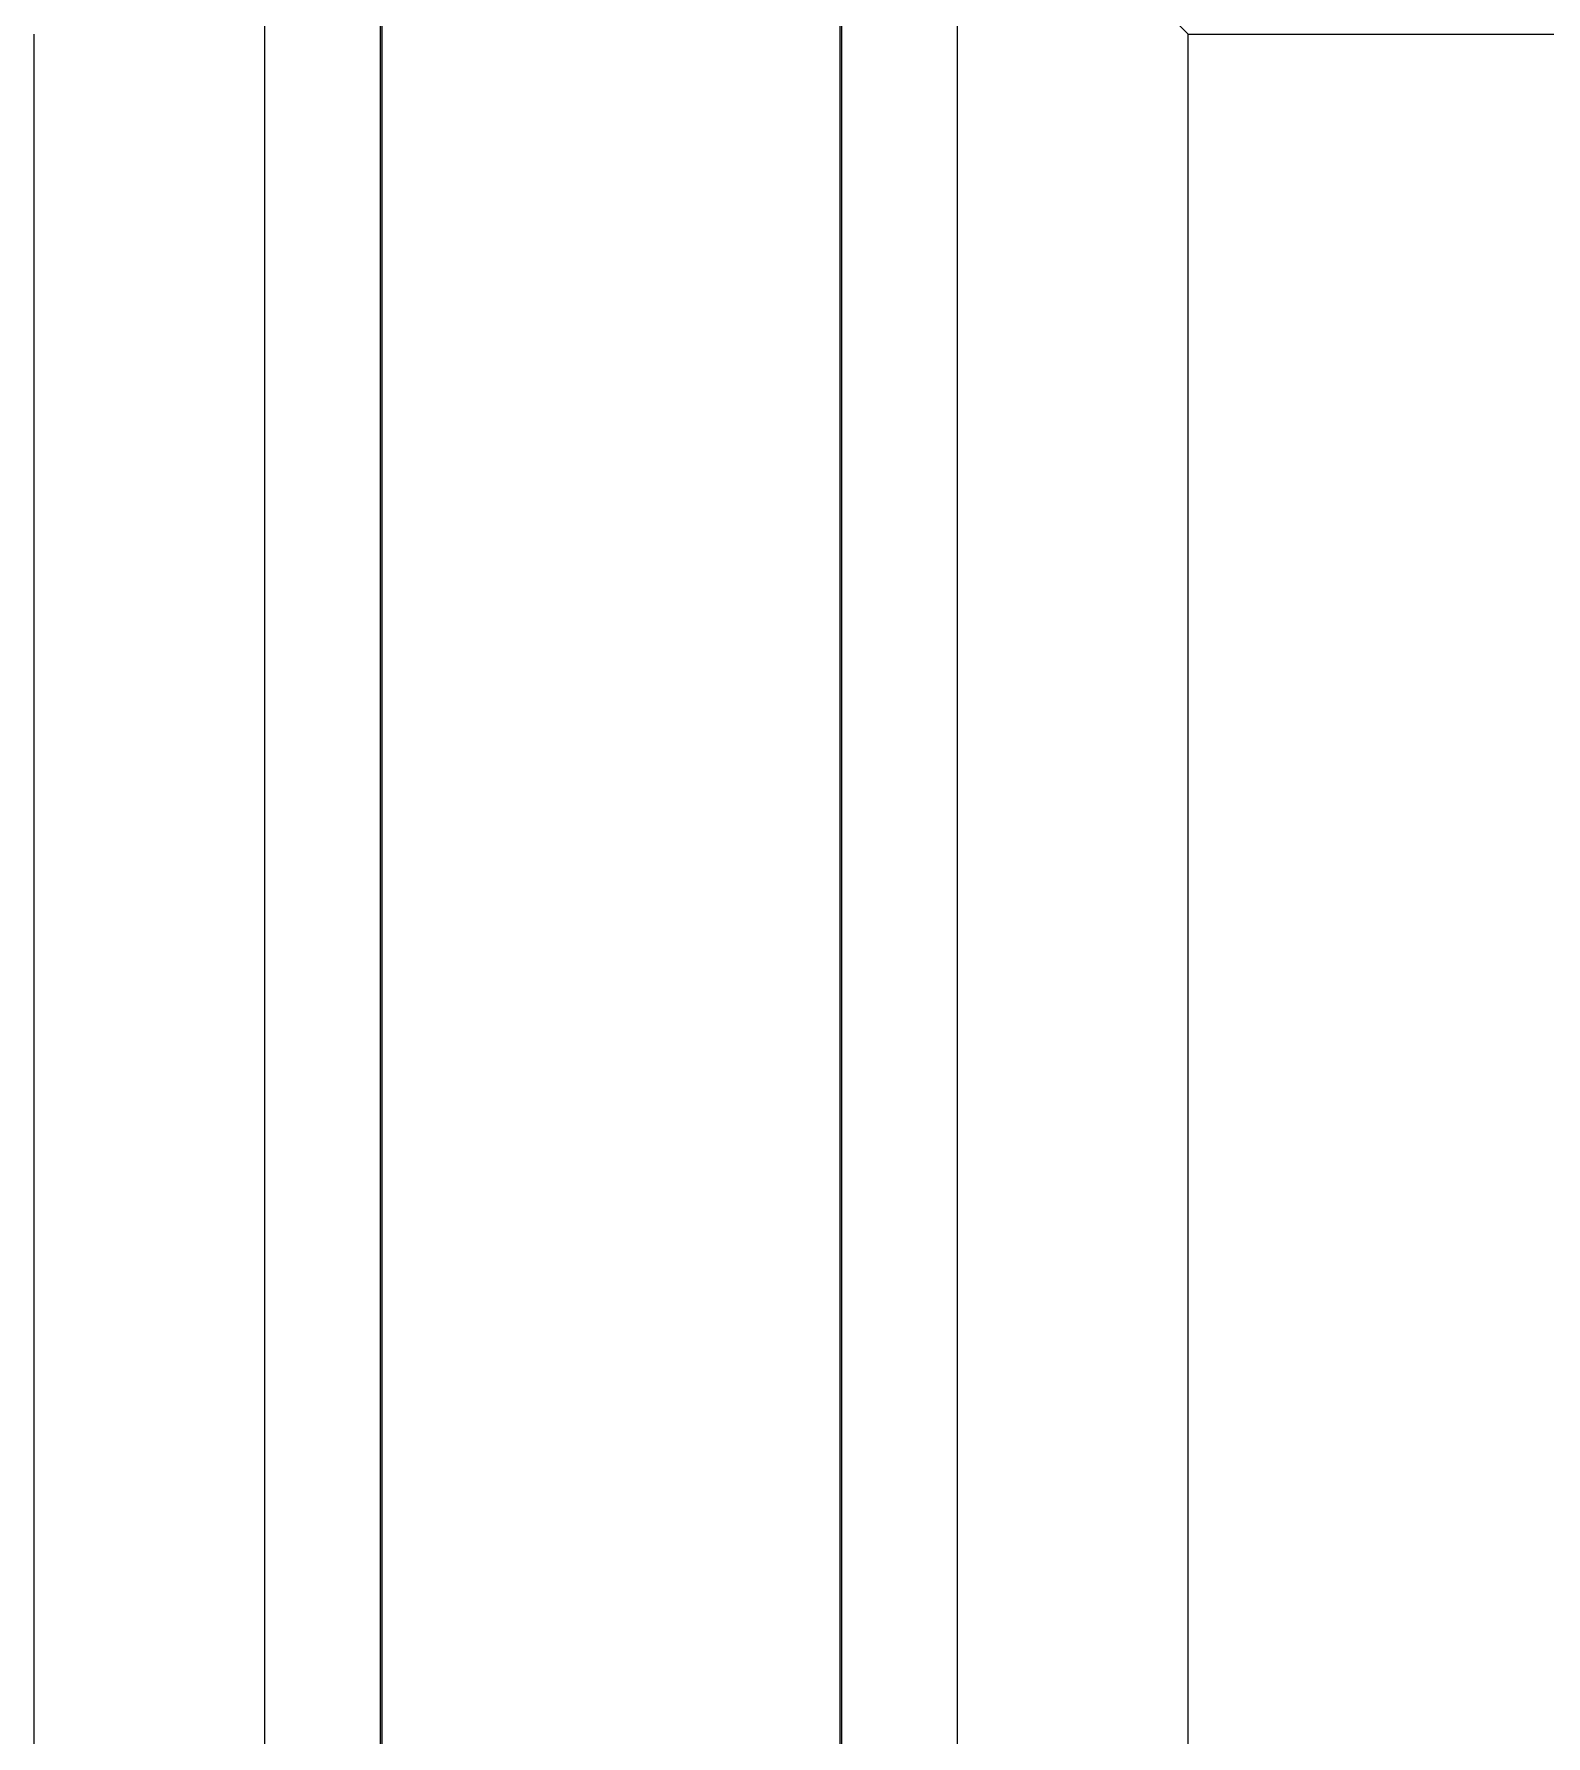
# Model space of a CAD drawing. Header units: millimetres. Extents: x -187347 to 135007, y -6415 to 292048.
# Drawn here: x -87970 to -87315, y 66881 to 67618 of the extents above; entities that cross this region are included whole.
import ezdxf

# ---------------------------------------------------------------- set-up
doc = ezdxf.new("R2010")
doc.units = ezdxf.units.MM
doc.header["$LTSCALE"] = 100
for name, color, linetype, lineweight in [('A-WALL', 7, 'Continuous', 5), ('A-WALL-FNSH', 7, 'Continuous', 5), ('A-WALL-PATT', 7, 'Continuous', 5)]:
    doc.layers.add(name, color=color, linetype=linetype, lineweight=lineweight)

msp = doc.modelspace()

# ---------------------------------------------------------------- hatches: boundary and pattern name
at = {"layer": 'A-WALL-PATT', "true_color": 0x125900}
for points in [[(-87819.08, 56535.8), (-87819.08, 67768), (-87819.88, 67768), (-87819.88, 56535.8)], [(-87619.88, 56535.8), (-87619.88, 67768), (-87620.68, 67768), (-87620.68, 56535.8)]]:
    msp.add_hatch(color=88, dxfattribs=at).paths.add_polyline_path(points)

# ---------------------------------------------------------------- linework, layer by layer
at = {"layer": 'A-WALL', "lineweight": 25}
for p, q in [((-87819.08, 56535.8), (-87819.08, 67768)), ((-87620.68, 56535.8), (-87620.68, 67768))]:
    msp.add_line(p, q, dxfattribs=at)
at = {"layer": 'A-WALL'}
for p, q in [((-87869.88, 56585.8), (-87869.88, 67718)), ((-87469.88, 67618), (-87569.88, 67718)), ((-87569.88, 56585.8), (-87569.88, 67718)), ((-87969.88, 56685.8), (-87969.88, 67618)), ((-87469.88, 56685.8), (-87469.88, 67618)), ((-87469.88, 67618), (-87214.88, 67618))]:
    msp.add_line(p, q, dxfattribs=at)
at = {"layer": 'A-WALL-FNSH'}
for p, q in [((-87819.88, 67768), (-87819.88, 56535.8)), ((-87619.88, 56535.8), (-87619.88, 67768))]:
    msp.add_line(p, q, dxfattribs=at)

doc.saveas('drawing.dxf')
